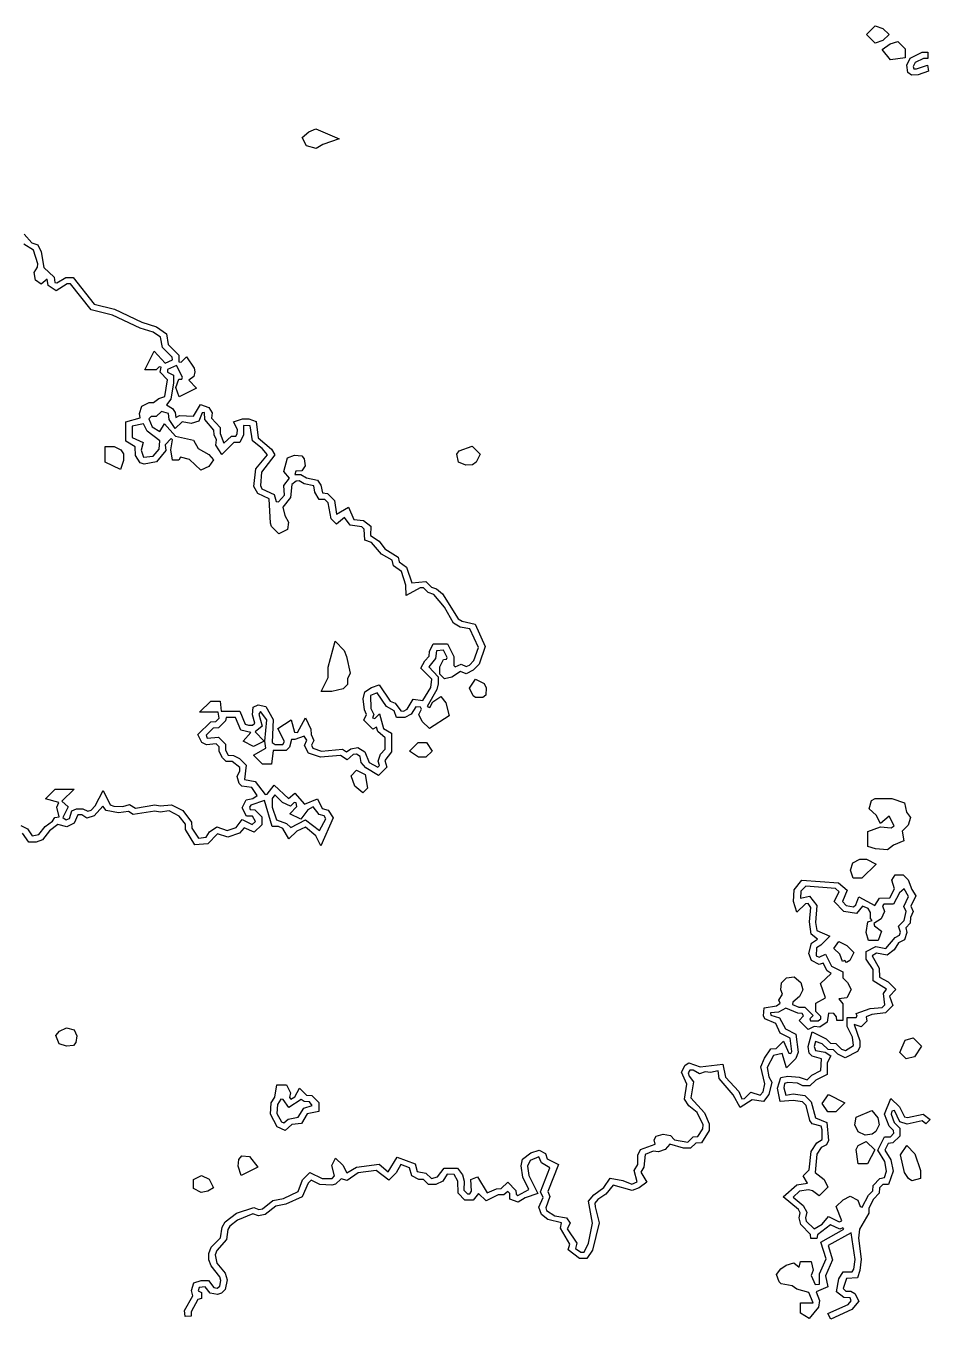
# Model space of a CAD drawing. Header units: metres. Extents: x 0 to 254, y 0 to 254.
# Drawn here: x 165.5 to 254.2, y -0.3 to 126.6 of the extents above; entities that cross this region are included whole.
import ezdxf

# ---------------------------------------------------------------- set-up
doc = ezdxf.new("R2010")
doc.units = ezdxf.units.M
doc.layers.add('contour_grooves', color=7, linetype='Continuous')

msp = doc.modelspace()

# ---------------------------------------------------------------- linework, layer by layer
at = {"layer": 'contour_grooves'}
for points in [[(247.98, 125.73), (248.83, 126.58), (249.58, 126.33), (250.18, 125.73), (249.58, 125.13), (248.83, 124.88), (247.98, 125.73)], [(249.5, 124.27), (250.3, 124.81), (251.03, 125.05), (251.75, 124.32), (251.75, 123.46), (250.31, 123.26), (249.5, 124.27)], [(251.91, 122.72), (252.25, 123.41), (253.42, 123.99), (254, 123.99), (254, 123.39), (253.56, 123.39), (252.74, 122.98), (252.54, 122.59), (252.62, 122.38), (252.89, 122.36), (253.95, 122.71), (254.05, 122.12), (253.05, 121.77), (252.38, 121.73), (252.03, 122), (251.91, 122.72)], [(192.62, 115.62), (193.25, 116.17), (193.93, 116.47), (196.24, 115.49), (194.63, 114.95), (193.99, 114.56), (193.03, 114.82), (192.62, 115.62)], [(177.05, 87.54), (175.94, 87.33), (175.92, 86.21), (176.99, 85.71), (176.81, 84.96), (177.03, 84.27), (177.99, 84.37), (178.58, 85.06), (178.63, 85.87), (177.41, 86.84), (177.05, 87.54)], [(173.28, 85.31), (174.15, 85.31), (174.8, 84.98), (175.06, 84.59), (175.06, 83.94), (174.77, 83.06), (173.28, 83.8), (173.28, 85.31)], [(207.77, 84.58), (208.02, 84.89), (209.27, 85.37), (210.08, 84.56), (209.69, 83.78), (209.31, 83.52), (208.65, 83.48), (207.93, 83.77), (207.77, 84.58)], [(194.47, 61.29), (195.16, 62.67), (195.16, 63.68), (195.84, 66.22), (196.74, 65.32), (196.94, 64.72), (197.31, 63.1), (197.04, 62.54), (197.04, 61.98), (196.63, 61.57), (195.51, 61.29), (194.47, 61.29)], [(209.03, 61.62), (209.61, 62.49), (210.45, 62.07), (210.66, 61.65), (210.62, 60.92), (210.32, 60.71), (209.62, 60.71), (209.38, 60.88), (209.03, 61.62)], [(203.14, 55.44), (204, 56.29), (204.79, 56.29), (205.35, 55.44), (204.75, 54.84), (204.03, 54.84), (203.14, 55.44)], [(197.42, 53.03), (197.95, 53.56), (198.77, 53.14), (199, 51.81), (198.56, 51.36), (197.76, 52), (197.42, 53.03)], [(189.66, 49.96), (190.08, 48.7), (191.06, 48.35), (191.5, 47.95), (192.94, 48.7), (194.32, 47.66), (194.93, 48.8), (194.76, 49.1), (194.27, 49.24), (193.67, 49.98), (193.16, 49.68), (192.46, 48.76), (191.39, 49.29), (192.09, 50), (192.01, 50.37), (191.82, 50.39), (191.45, 50.03), (190.68, 50.41), (189.91, 51.16), (189.65, 50.8), (189.66, 49.96)], [(248.1, 47.57), (249.35, 48.02), (250.39, 47.92), (250.69, 48.13), (250.19, 49.07), (249.34, 48.36), (248.93, 49.16), (248.24, 49.79), (248.45, 50.59), (248.83, 50.8), (250.44, 50.8), (251.69, 50.36), (251.89, 49.47), (252.3, 48.92), (252.06, 48.19), (251.46, 47.58), (251.62, 46.66), (250.61, 46.23), (250.03, 45.77), (248.84, 45.86), (248.1, 46.1), (248.1, 47.57)], [(246.39, 43.78), (246.63, 44.5), (247.31, 44.84), (247.96, 44.84), (248.91, 44.37), (247.51, 42.97), (246.66, 42.97), (246.39, 43.78)], [(181.07, 0.59), (181.88, 2.02), (181.74, 2.55), (181.99, 3.29), (182.69, 3.52), (183.4, 3.52), (183.94, 2.82), (184.26, 2.78), (184.52, 2.98), (184.63, 3.53), (184.52, 3.88), (183.69, 4.96), (183.46, 5.54), (183.46, 6.16), (183.69, 6.78), (184.6, 7.71), (184.74, 8.76), (185.06, 9.26), (186.16, 10.11), (187.85, 10.68), (188.35, 10.5), (188.72, 10.56), (189.72, 11.37), (190.78, 11.57), (192.21, 12.26), (192.65, 13.39), (193.36, 14.1), (194.56, 13.52), (195.56, 13.51), (195.78, 13.79), (195.53, 14.8), (195.89, 15.52), (196.59, 14.82), (196.98, 14.07), (197.92, 14.64), (200.15, 14.92), (201.05, 14.18), (201.94, 15.62), (203.7, 14.95), (203.88, 14.2), (204.75, 14.04), (205.29, 13.54), (205.89, 13.7), (206.52, 14.55), (207.83, 14.55), (208.34, 13.87), (208.49, 13.25), (208.47, 12.39), (208.83, 12.02), (209.05, 12.03), (209.22, 12.29), (209.16, 13.44), (209.79, 13.69), (210.76, 12.12), (211.68, 12.52), (212.14, 12.53), (212.77, 13.15), (213.58, 12.34), (213.59, 11.98), (213.76, 11.87), (214.83, 12.46), (214.26, 13.65), (214.09, 14.77), (214.23, 15.43), (215.04, 16.04), (215.86, 16.32), (216.47, 15.98), (216.63, 15.46), (217.75, 14.9), (216.69, 12.25), (216.9, 11.75), (216.51, 10.65), (216.58, 10.39), (217.39, 9.88), (218.55, 9.68), (218.9, 9.16), (218.61, 8.6), (219.55, 7.17), (219.43, 6.67), (219.95, 6.29), (220.28, 6.3), (220.7, 7.19), (221.1, 9.14), (220.71, 11.3), (221.22, 11.94), (222.2, 12.65), (222.81, 13.57), (224.05, 13.33), (224.96, 12.98), (225.48, 13.21), (225.17, 14.31), (225.55, 14.89), (225.52, 15.83), (225.79, 16.36), (227.22, 16.88), (227.15, 17.32), (227.32, 17.69), (228.03, 17.87), (228.75, 17.75), (229.14, 17.33), (230.43, 17.1), (230.97, 17.61), (231.42, 17.64), (231.92, 18.41), (231.93, 18.78), (231.37, 19.99), (230.53, 20.66), (230.1, 21.31), (230.35, 22.79), (229.82, 23.96), (230.19, 24.64), (230.53, 24.87), (231.65, 24.47), (233.86, 24.73), (234.13, 23.48), (235.43, 22.05), (235.73, 21.33), (236.01, 21.38), (236.63, 22), (237.54, 21.69), (237.84, 22.03), (238.01, 22.8), (237.61, 24.47), (237.96, 25.34), (238.57, 26.26), (239.12, 26.28), (239.83, 26.98), (240.35, 25.82), (240.54, 25.78), (240.65, 25.99), (240.48, 27.28), (239.5, 27.78), (239.07, 28.72), (237.98, 29.18), (237.87, 29.48), (237.94, 30.27), (239.13, 30.45), (239.49, 30.73), (239.36, 31.01), (239.73, 31.59), (239.57, 32.02), (239.63, 32.71), (240.12, 33.2), (240.86, 33.3), (241.54, 32.75), (241.72, 32.04), (241.39, 31.38), (240.73, 30.81), (240.72, 30.6), (241.32, 30.34), (241.91, 30.33), (242.72, 29.52), (242.4, 29.2), (242.46, 29), (243.24, 29), (243.5, 29.18), (243.49, 29.42), (243.01, 29.91), (243.01, 30.73), (243.96, 31.23), (243.47, 32.65), (244.49, 33.62), (244.11, 33.88), (243.71, 34.64), (243.31, 34.53), (242.56, 34.91), (242.32, 35.6), (242.56, 36.61), (243.15, 36.99), (242.53, 37.49), (242.37, 38.71), (242.5, 40.12), (242.24, 40.5), (241.98, 40.47), (241.14, 39.66), (240.8, 40.69), (240.88, 41.83), (241.62, 42.8), (245.22, 42.53), (246.06, 41.79), (245.62, 40.69), (245.98, 40.3), (246.69, 40.16), (246.92, 40.37), (247.23, 41.14), (248.78, 40.31), (249.23, 41.02), (250.26, 41.06), (250.71, 41.94), (250.45, 42.8), (250.79, 43.31), (251.58, 43.31), (252.07, 42.82), (252.4, 41.88), (252.82, 41.25), (252.32, 40.25), (252.55, 39.7), (252.27, 39.13), (252.26, 38.56), (251.83, 38.1), (251.94, 37.67), (251.7, 36.95), (251.12, 36.65), (250.67, 35.94), (250.01, 35.44), (248.95, 35.64), (248.53, 35.38), (249.21, 34.17), (249.24, 33.28), (250.11, 32.82), (250.86, 32.07), (250.23, 31.4), (250.55, 30.48), (249.83, 29.76), (248.49, 29.61), (247.93, 29.38), (248, 28.95), (247.44, 28.39), (246.75, 28.62), (247.3, 27.02), (247.3, 26.4), (247.1, 25.99), (245.86, 25.37), (245.17, 25.71), (244.72, 26.15), (244.2, 26.17), (243.63, 26.73), (242.98, 26.97), (242.85, 26.48), (242.95, 26.07), (243.91, 25.92), (244.46, 25.55), (244.12, 24.86), (244.12, 23.74), (242.99, 23.17), (242.42, 22.61), (241.71, 22.61), (241.2, 22.86), (240.25, 22.94), (239.93, 22.84), (239.85, 22.43), (240.06, 21.69), (240.77, 21.82), (241.91, 21.68), (242.55, 21.03), (242.95, 19.49), (244.09, 19.03), (244.25, 17.25), (244.04, 16.83), (243.51, 16.56), (243.08, 15.9), (242.92, 14.11), (243.8, 13.44), (244.18, 12.67), (243.34, 11.82), (242.68, 12.31), (242.28, 12.41), (241.4, 12.29), (240.79, 11.68), (241.77, 10.88), (242.1, 10.22), (241.97, 9.68), (242.05, 9.33), (242.83, 8.58), (243.63, 9.06), (244.23, 9.8), (245.29, 9.27), (245.56, 9.36), (245, 10.77), (245.68, 11.44), (246.36, 11.79), (247.12, 11.41), (247.34, 10.77), (247.55, 10.72), (248.15, 11.88), (248.59, 12.33), (248.61, 12.85), (249.29, 13.53), (249.73, 13.61), (249.94, 14.25), (249.76, 15.19), (249.08, 16.29), (249.74, 17.61), (250.31, 17.62), (250.64, 17.97), (250.62, 18.22), (250.18, 18.67), (249.74, 19.84), (250.35, 21.38), (251.19, 20.54), (251.7, 19.58), (251.98, 19.5), (253.54, 19.84), (254.21, 19.3), (253.79, 18.88), (253.42, 19.17), (251.96, 18.86), (251.24, 19.1), (250.7, 20.18), (250.44, 20.14), (250.38, 19.84), (250.69, 19.02), (251.25, 18.45), (251.25, 17.69), (250.56, 17.01), (250.11, 16.97), (249.77, 16.31), (250.35, 15.35), (250.58, 14.25), (250.14, 12.93), (249.56, 12.93), (249.23, 12.61), (249.21, 12.09), (248.64, 11.51), (248.2, 10.62), (248.19, 10.11), (247.29, 8.56), (247.17, 7.67), (247.46, 5.61), (247.31, 4.51), (247.1, 3.77), (246, 3.72), (245.69, 2.75), (245.95, 2.47), (246.44, 2.46), (246.84, 2.26), (247.23, 1.49), (246.54, 0.69), (244.46, -0.27), (244.19, 0.27), (246.17, 1.17), (246.48, 1.54), (246.36, 1.83), (245.76, 1.86), (245.02, 2.42), (245.27, 3.67), (245.69, 4.37), (246.56, 4.38), (246.72, 4.63), (246.85, 5.59), (246.48, 8.21), (244.2, 6.95), (244.64, 5.56), (243.95, 3.97), (244.19, 2.9), (243.02, 2.42), (243.37, 1.57), (243.26, 0.91), (242.33, -0.21), (241.48, 0.33), (241.48, 1.32), (242.72, 1.33), (242.32, 2.33), (241.13, 2.68), (240.66, 3.01), (239.61, 3.21), (239.39, 3.39), (239.13, 4.12), (239.56, 4.68), (240.1, 5.01), (240.85, 5.26), (241.36, 4.84), (241.48, 5.39), (242.53, 5.39), (242.74, 4.55), (242.53, 4.01), (242.94, 3.14), (243.35, 3.15), (243.35, 4.16), (244.01, 5.66), (243.48, 7.29), (245.76, 8.54), (245.66, 8.68), (245.35, 8.57), (244.43, 8.98), (243.15, 8.01), (243.1, 7.64), (242.5, 7.64), (242.48, 8.04), (241.51, 9.01), (241.35, 9.67), (241.45, 10.15), (241.3, 10.48), (239.8, 11.74), (241.14, 12.89), (242.19, 13.06), (241.75, 13.8), (242.34, 14.39), (242.53, 16.16), (243.11, 17.03), (243.63, 17.34), (243.62, 18.3), (243.51, 18.65), (242.63, 18.9), (242.41, 19.2), (242.04, 20.69), (241.68, 21.05), (240.77, 21.19), (239.5, 21.08), (239.24, 22.39), (239.55, 23.43), (240.26, 23.55), (241.35, 23.46), (242.14, 23.21), (242.62, 23.66), (243.5, 24.13), (243.55, 25.26), (242.64, 25.53), (242.35, 25.82), (242.24, 26.47), (242.63, 27.91), (244, 27.22), (244.44, 26.79), (244.96, 26.77), (245.52, 26.21), (245.91, 26.07), (246.7, 26.56), (246.59, 27.38), (246.06, 28.43), (246.06, 29.31), (246.95, 29.32), (247.06, 29.46), (246.96, 29.7), (248.32, 30.2), (249.49, 30.3), (249.76, 30.55), (249.63, 31.68), (249.94, 32.11), (248.61, 32.9), (248.61, 34.03), (247.93, 35.03), (247.93, 35.8), (248.88, 36.29), (249.87, 36.1), (250.77, 37.15), (251.22, 37.4), (251.3, 37.69), (251.11, 38.26), (251.66, 38.83), (251.87, 39.71), (251.63, 40.21), (252.1, 41.19), (251.65, 41.95), (251.19, 41.55), (250.62, 40.42), (249.68, 40.42), (249.53, 40.28), (249.75, 39.7), (249.4, 38.99), (248.7, 38.54), (248.74, 38.3), (249.43, 37.78), (249.12, 36.86), (248.18, 36.86), (247.92, 37.66), (248.1, 38.69), (248.53, 38.82), (248.36, 39.03), (248.35, 39.62), (248.14, 40), (247.56, 40.24), (247, 39.51), (245.73, 39.73), (244.79, 40.68), (245.28, 41.64), (244.94, 41.98), (242.01, 42.2), (241.51, 41.72), (241.49, 41.02), (242.37, 41.23), (243.1, 40.3), (242.98, 38.65), (243.08, 37.85), (244.37, 37.29), (243.49, 36.4), (243.05, 36.16), (243.04, 35.37), (243.33, 35.22), (243.95, 35.52), (244.55, 34.34), (245.65, 33.78), (245.66, 33.22), (246.1, 32.75), (246.45, 32.07), (246.04, 31.26), (245.27, 31.15), (245.65, 30.67), (245.65, 29.01), (245.05, 29.01), (245.04, 29.39), (244.75, 29.7), (244.23, 29.73), (244.12, 28.85), (243.38, 28.36), (242.85, 28.44), (242.23, 28.14), (241.36, 29.01), (241.79, 29.47), (241.65, 29.72), (241.22, 29.73), (240.07, 30.24), (239.34, 29.83), (238.55, 29.78), (238.58, 29.55), (239.42, 29.28), (240.02, 28.2), (241.03, 27.69), (241.28, 25.92), (241.02, 25.28), (240.13, 24.39), (239.69, 25.79), (238.85, 25.59), (238.22, 24.4), (238.38, 23.5), (238.67, 22.97), (238.4, 21.76), (237.86, 21.08), (236.75, 21.23), (235.57, 20.48), (234.9, 21.73), (233.51, 23.32), (233.41, 24.1), (232.66, 23.92), (232.13, 23.99), (231.57, 23.8), (230.97, 24.15), (230.62, 24.16), (230.48, 23.89), (230.56, 23.57), (231.01, 23), (230.74, 21.45), (232.08, 19.98), (232.54, 18.9), (232.54, 18.22), (231.79, 17.01), (231.22, 17), (230.71, 16.5), (230.01, 16.5), (228.66, 16.89), (228.22, 16.37), (227.56, 16.15), (227.05, 16.22), (226.25, 15.88), (226.12, 14.65), (225.83, 14.16), (226.42, 13.17), (225.65, 12.6), (224.99, 12.35), (223.11, 12.88), (222.39, 12), (221.62, 11.47), (221.33, 11.1), (221.34, 10.75), (221.73, 9.17), (221.1, 6.5), (220.53, 5.68), (219.82, 5.68), (218.7, 6.54), (218.86, 7.1), (217.95, 8.65), (218.05, 9.17), (216.69, 9.51), (216.08, 10), (215.83, 10.73), (216.26, 11.66), (216, 12.22), (216.9, 14.56), (216.08, 15.06), (215.83, 15.65), (214.98, 15.28), (214.7, 14.74), (214.84, 13.83), (215.74, 12.04), (214.48, 11.62), (213.81, 11.21), (212.98, 11.49), (212.97, 12.07), (212.77, 12.24), (212.38, 11.92), (211.82, 11.91), (210.67, 11.34), (209.89, 12.07), (209.37, 11.41), (208.57, 11.41), (207.91, 12.08), (207.88, 13.25), (207.53, 13.93), (206.82, 13.94), (206.39, 13.27), (205.71, 12.93), (205.01, 12.93), (204.51, 13.43), (204.05, 13.44), (203.36, 13.79), (203.14, 14.58), (202.28, 14.89), (201.82, 14.08), (201.1, 13.36), (199.88, 14.31), (198.1, 14.07), (197.02, 13.34), (196.43, 13.5), (195.87, 12.96), (195.5, 12.88), (194.35, 12.94), (193.49, 13.35), (193.19, 13.07), (192.59, 11.73), (190.99, 11), (190.01, 10.81), (188.96, 10), (188.31, 9.87), (187.76, 10.05), (186.25, 9.45), (185.5, 8.84), (185.31, 8.53), (185.19, 7.54), (184.22, 6.46), (184.06, 6.05), (184.23, 5.22), (185.04, 4.23), (185.25, 3.59), (185.04, 2.64), (184.68, 2.28), (184.29, 2.15), (183.59, 2.27), (183.08, 2.91), (182.51, 2.83), (182.39, 2.51), (182.74, 2.34), (182.74, 1.74), (182.38, 1.67), (181.7, 0.45), (181.71, 0.02), (181.11, -0.02), (181.07, 0.59)], [(244.77, 36.07), (245.24, 36.78), (246.03, 36.39), (246.73, 35.69), (246.34, 34.92), (246.02, 34.7), (245.84, 34.9), (245.6, 34.8), (245.36, 35.52), (244.77, 36.07)], [(168.45, 27.54), (168.8, 27.98), (169.47, 28.31), (170.23, 28.12), (170.49, 27.53), (170.4, 26.86), (170.17, 26.56), (169.47, 26.5), (168.77, 26.74), (168.45, 27.54)], [(251.23, 25.88), (251.76, 27.11), (252.56, 27.31), (253.38, 26.5), (252.68, 25.45), (251.87, 25.25), (251.23, 25.88)], [(189.49, 19.82), (189.56, 20.96), (189.92, 21.51), (190.12, 22.7), (191.07, 22.7), (191.45, 21.93), (191.37, 21.48), (191.49, 21.31), (191.9, 21.55), (192.33, 22.39), (193.03, 21.7), (193.55, 21.68), (194.24, 20.99), (194.24, 20.11), (193.09, 19.88), (192.55, 18.92), (191.58, 18.82), (190.92, 18.22), (190.16, 18.6), (189.49, 19.82)], [(243.63, 20.87), (244.23, 21.77), (245.85, 20.95), (244.96, 20.06), (244.17, 20.06), (243.63, 20.87)], [(190.75, 21.29), (190.52, 21.32), (190.18, 20.79), (190.11, 19.91), (190.57, 19.09), (190.79, 18.97), (191.22, 19.35), (192.22, 19.54), (192.76, 20.43), (193.59, 20.69), (193.31, 21.06), (192.79, 21.08), (192.52, 21.28), (191.29, 20.48), (190.75, 21.29)], [(246.82, 18.79), (246.94, 19.53), (248.5, 20.2), (249.09, 19.47), (249.22, 18.79), (248.89, 18.12), (248.51, 17.87), (247.84, 17.76), (247.16, 18.1), (246.82, 18.79)], [(246.96, 16.36), (247.16, 16.77), (247.95, 17.16), (248.77, 16.35), (248.08, 14.97), (247.15, 14.97), (246.96, 16.36)], [(251.31, 15.85), (251.92, 16.76), (252.72, 15.96), (253.28, 14.32), (253.28, 13.51), (252.41, 13.29), (252.08, 13.53), (251.69, 14.12), (251.31, 15.85)], [(186.34, 14.73), (186.39, 15.38), (186.67, 15.75), (187.43, 15.69), (188.27, 14.65), (186.63, 13.83), (186.34, 14.73)], [(181.93, 13.42), (182.74, 13.82), (183.47, 13.46), (183.89, 12.62), (183.36, 12.27), (182.69, 12.16), (181.93, 12.54), (181.93, 13.42)]]:
    msp.add_lwpolyline(points, close=True, dxfattribs=at)
for points in [[(165.33, 106.14), (166.07, 105.31), (166.66, 105.1), (167, 104.42), (167.27, 102.88), (168.28, 101.93), (168.34, 101.41), (168.54, 101.36), (169.42, 101.9), (170.14, 101.9), (172.2, 99.28), (174.18, 98.78), (176.88, 97.51), (178.3, 97.05), (179.31, 96.37), (179.46, 95.33), (180.49, 94.29), (180.52, 93.64), (180.73, 93.6), (181.26, 94.13), (182, 93.01), (182.07, 92.64), (181.99, 92.19), (181.48, 91.83), (182.23, 91.03), (180.53, 90.18), (180.22, 91.11), (180.49, 91.92), (180.81, 91.94), (180.88, 92.13), (180.27, 93.27), (179.39, 92.86), (179.4, 92.61), (179.98, 92.32), (179.98, 91.58), (179.73, 89.97), (179.28, 89.42), (179.89, 89.06), (180.15, 88.66), (180.21, 88.18), (180.58, 88.36), (181.95, 88.29), (182.62, 89.44), (183.45, 89.16), (183.76, 88.63), (183.72, 88.1), (184.56, 87.17), (184.57, 86.6), (184.93, 85.66), (185.67, 86.32), (186.08, 86.34), (186.24, 86.57), (186.25, 86.98), (185.88, 87.73), (186.76, 88.02), (187.37, 88.02), (188.1, 87.78), (188.28, 86.17), (189.59, 85.06), (189.92, 84.5), (188.61, 82.8), (188.5, 81.49), (188.64, 81.17), (189.87, 80.63), (190.05, 79.94), (190.27, 79.9), (190.88, 80.54), (190.81, 81.5), (191.36, 82.22), (190.82, 82.87), (191.15, 84.22), (191.86, 84.46), (192.56, 84.4), (192.8, 84.11), (192.89, 83.41), (192.57, 82.92), (191.99, 82.89), (191.87, 82.56), (192.48, 82.57), (193.04, 82.24), (194.11, 82.02), (194.45, 81.54), (194.59, 80.78), (195.08, 80.72), (195.76, 80.04), (195.98, 78.7), (197.15, 79.37), (197.68, 78.16), (198.62, 78.05), (199.35, 77.5), (199.31, 76.6), (200.16, 76.05), (200.73, 75.27), (202.02, 74.46), (202.12, 74.01), (202.84, 73.48), (203.37, 71.94), (204.75, 72.07), (205.29, 71.53), (205.79, 71.36), (206.38, 70.87), (207.91, 68.43), (208.29, 68.2), (209.56, 67.89), (210.55, 65.69), (209.98, 63.97), (209.38, 63.38), (208.7, 63.04), (208.15, 63.27), (207.28, 62.71), (206.57, 62.53), (206.11, 62.99), (206.11, 63.7), (206.48, 64.44), (206.77, 64.45), (206.84, 64.63), (206.47, 65.34), (205.79, 65.29), (205.69, 64.52), (205.02, 63.71), (205.94, 62.73), (205.94, 62.06), (205.8, 61.48), (204.88, 59.82), (205.12, 59.73), (205.41, 60.27), (206.22, 60.81), (206.69, 60.19), (207.02, 58.92), (205.08, 57.66), (204.38, 58.36), (204.04, 59.05), (204.3, 59.57), (204.22, 59.75), (203.74, 59.8), (203.3, 59.07), (202.66, 58.75), (201.86, 58.75), (201.63, 59.41), (200.87, 59.81), (199.95, 61.17), (199.31, 60.9), (199.33, 59.63), (199.62, 59.05), (199.52, 58.71), (199.72, 58.65), (200.18, 59.09), (200.59, 57.65), (201.36, 57.2), (201.36, 55.36), (200.72, 54.51), (200.9, 53.87), (200.08, 53.06), (198.84, 53.81), (198.4, 54.34), (198.3, 54.91), (197.95, 55.15), (197.62, 55.11), (197.01, 54.6), (196.38, 55), (194.41, 54.84), (193.21, 55.24), (192.84, 55.99), (193.07, 56.51), (192.81, 56.92), (191.9, 56.57), (191.55, 56.6), (191.36, 55.84), (191.02, 55.5), (189.76, 55.49), (189.59, 54.17), (188.72, 54.17), (187.83, 55.06), (189.05, 55.74), (188.95, 56.43), (189.13, 58.52), (188.53, 59.32), (188.34, 59.08), (188.68, 57.9), (187.98, 57.33), (188.86, 56.43), (187.83, 55.91), (186.81, 56.42), (187.56, 57.28), (186.59, 57.51), (186.05, 58.74), (185.15, 58.73), (185.07, 58.41), (184.39, 57.73), (183.87, 57.71), (183.17, 57.02), (183.3, 56.71), (184.39, 56.8), (185.07, 56.12), (185.08, 55.55), (185.36, 55.06), (185.86, 55.02), (186.47, 54.71), (187.11, 54.08), (186.94, 52.66), (187.98, 52.45), (188.99, 51.19), (189.17, 51.22), (189.86, 52.09), (191.25, 50.8), (191.9, 51.33), (192.82, 50.24), (194.11, 50.77), (194.58, 49.81), (195.14, 49.64), (195.63, 48.9), (194.44, 46.16), (193.96, 47.12), (192.94, 47.98), (192.09, 47.6), (191.31, 46.83), (190.71, 47.85), (190.29, 48.05), (189.65, 48.06), (188.92, 50.6), (187.56, 50.13), (187.43, 49.94), (187.5, 49.71), (187.95, 49.67), (188.64, 48.99), (188.64, 48.23), (187.89, 47.48), (186.93, 47.92), (186.44, 47.4), (185.31, 47.01), (184.29, 47.33), (183.34, 46.36), (182.09, 46.25), (181.17, 47.77), (181.15, 48.27), (180.55, 49.08), (179.56, 49.58), (178.67, 49.45), (178.15, 49.57), (176.04, 49.24), (175.57, 49.53), (174.58, 49.38), (173.37, 49.63), (173.04, 50.04), (172.21, 49.11), (171.49, 48.87), (170.98, 49.19), (170.61, 49.2), (170.25, 48.39), (169.53, 48.03), (168.63, 48.25), (167.82, 47.64), (167.14, 46.74), (166.5, 46.53), (165.79, 46.53), (165.16, 47.39)], [(165, 48.15), (165.65, 47.82), (166.12, 47.14), (166.77, 47.26), (167.38, 48.06), (168.1, 48.58), (168.34, 48.94), (168.75, 48.99), (168.54, 49.95), (168.74, 50.39), (167.42, 50.77), (168.36, 51.71), (170.23, 51.71), (169.02, 50.52), (169.64, 49.99), (169.12, 48.93), (169.46, 48.69), (169.78, 48.85), (170.02, 49.58), (170.45, 49.8), (171.1, 49.8), (171.59, 49.55), (171.9, 49.65), (172.31, 50.07), (173.07, 51.57), (173.77, 50.18), (174.14, 50.05), (175.02, 50.01), (175.66, 50.21), (176.25, 49.85), (178.16, 50.19), (178.66, 50.07), (179.77, 50.18), (180.89, 49.63), (181.76, 48.46), (181.78, 47.89), (182.45, 46.92), (183.19, 46.99), (183.52, 47.54), (184.22, 48.01), (185.24, 47.67), (186.14, 47.96), (186.71, 48.74), (187.71, 48.25), (188.04, 48.53), (187.72, 49.05), (187.13, 49.07), (186.73, 49.88), (187.12, 50.66), (187.75, 50.79), (188.18, 51.09), (187.68, 51.89), (186.69, 52), (186.41, 52.28), (186.24, 52.97), (186.5, 53.51), (186.48, 53.85), (185.74, 54.41), (185.16, 54.42), (184.78, 54.79), (184.47, 55.41), (184.46, 55.86), (184.17, 56.17), (183.21, 56.06), (182.77, 56.28), (182.37, 57.07), (183.63, 58.33), (184.14, 58.34), (184.46, 58.67), (184.37, 59.25), (182.52, 59.26), (183.63, 60.36), (184.56, 60.36), (184.67, 59.35), (186.49, 59.35), (187.01, 58.09), (187.34, 57.99), (187.73, 58), (187.97, 58.19), (187.73, 59.01), (187.8, 59.75), (188.3, 60), (189.03, 59.82), (189.75, 58.56), (189.66, 56.3), (189.95, 56.11), (190.72, 56.08), (190.86, 56.39), (190.22, 57.65), (191.54, 58.52), (191.85, 57.3), (192.15, 57.26), (192.92, 58.7), (193.47, 57.59), (193.48, 57.08), (193.76, 56.5), (193.53, 56.02), (193.66, 55.73), (194.5, 55.45), (196.56, 55.62), (196.96, 55.38), (197.37, 55.68), (198.08, 55.8), (198.74, 55.36), (199.19, 54.33), (200.02, 53.88), (200.19, 54.05), (200.07, 54.46), (200.29, 55.14), (200.76, 55.63), (200.76, 56.76), (200.02, 57.37), (199.91, 57.79), (199.54, 57.6), (198.66, 58.48), (198.93, 59.04), (198.73, 59.48), (198.59, 60.57), (198.76, 61.27), (199.4, 61.69), (200.17, 61.95), (201.24, 60.34), (201.73, 60.16), (202.3, 59.39), (202.54, 59.36), (202.91, 59.55), (203.49, 60.53), (204.44, 60.4), (205.23, 61.68), (205.33, 62.49), (204.26, 63.57), (204.63, 64.31), (205.07, 64.76), (205.09, 65.23), (205.46, 65.96), (206.85, 65.96), (207.47, 64.72), (207.47, 63.83), (207.6, 63.7), (208.19, 63.96), (208.69, 63.73), (209.03, 63.88), (209.46, 64.32), (209.89, 65.62), (209.06, 67.45), (208.09, 67.61), (207.46, 67.99), (206.58, 69.57), (205.51, 70.82), (204.97, 71), (204.51, 71.45), (204.19, 71.47), (202.8, 70.7), (202.79, 71.73), (202.35, 73.07), (201.55, 73.61), (201.44, 74.19), (200.38, 74.77), (199.4, 75.91), (198.76, 76.13), (198.68, 77.21), (198.45, 77.43), (197.31, 77.62), (196.77, 78.35), (195.97, 77.71), (195.45, 78.24), (195.15, 79.8), (194.82, 80.11), (194.27, 80.13), (193.86, 80.85), (193.74, 81.47), (192.81, 81.67), (192.32, 81.94), (192, 81.91), (191.6, 81.59), (191.45, 80.31), (190.7, 79.36), (190.89, 78.57), (191.27, 77.9), (191.15, 77.17), (190.31, 76.75), (189.6, 77.47), (189.5, 77.81), (189.36, 80.19), (188.24, 80.71), (187.87, 81.41), (188.06, 83.12), (189.2, 84.5), (188.69, 85.12), (187.72, 85.88), (187.49, 87.34), (186.84, 87.38), (186.85, 86.46), (186.49, 85.72), (185.89, 85.7), (184.73, 84.54), (184.12, 85.45), (184.2, 85.98), (183.96, 86.46), (183.95, 86.93), (183.06, 87.98), (183.03, 88.66), (182.8, 88.63), (182.47, 87.82), (181.72, 87.57), (180.84, 87.75), (180.15, 87.08), (179.55, 87.97), (179.49, 88.57), (178.81, 88.77), (178.28, 88.27), (177.79, 88.26), (177.55, 88.04), (177.89, 87.25), (178.65, 86.79), (179.09, 87.55), (180.17, 86.35), (181.94, 85.93), (182.41, 85.13), (183.45, 84.55), (183.92, 84), (183.45, 83.36), (182.67, 83.01), (181.56, 84.05), (180.66, 84.28), (180.49, 83.99), (179.89, 83.99), (179.71, 85.01), (179.89, 85.97), (179.74, 86.11), (179.17, 85.47), (179.24, 84.93), (178.3, 83.81), (177.11, 83.6), (176.72, 83.73), (176.25, 84.43), (176.22, 85.3), (175.31, 85.86), (175.31, 87.75), (176.7, 88.15), (176.65, 88.57), (176.89, 89.29), (177.58, 89.63), (178.03, 89.64), (178.55, 90.04), (179.12, 90.23), (179.38, 91.87), (178.67, 92.6), (178.77, 93.1), (178.58, 93.14), (178.28, 92.85), (177.16, 92.85), (178.07, 94.67), (179.17, 93.51), (179.87, 93.83), (179.86, 94.08), (178.89, 95.04), (178.72, 96.06), (177.99, 96.53), (176.7, 96.94), (174, 98.2), (171.89, 98.73), (169.88, 101.29), (169.56, 101.29), (168.48, 100.59), (167.68, 101.13), (167.58, 101.73), (166.99, 101.25), (166.43, 101.63), (166.3, 102.38), (166.65, 102.9), (166.66, 103.24), (166.26, 104.57), (165.29, 105.18)]]:
    msp.add_lwpolyline(points, dxfattribs=at)

doc.saveas('drawing.dxf')
